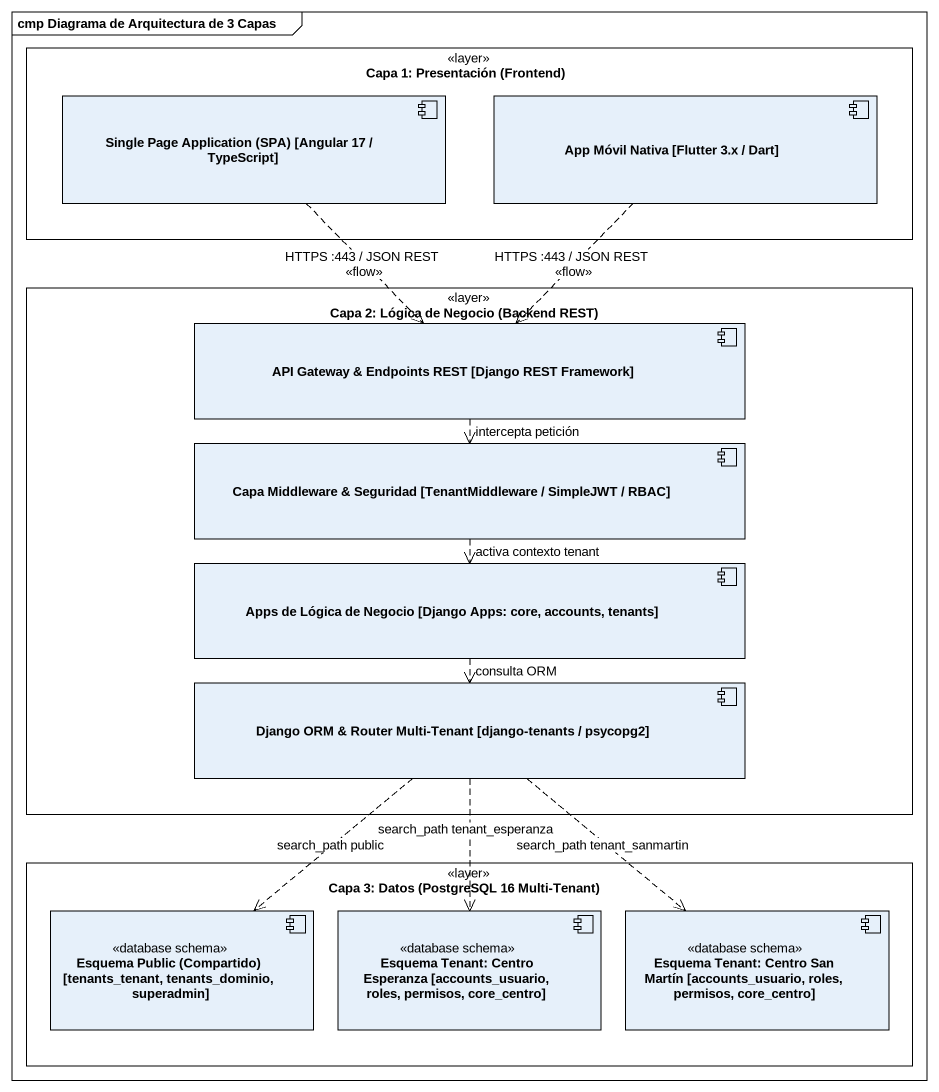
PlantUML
@startuml
mainframe cmp Diagrama de Arquitectura de 3 Capas
rectangle "Capa 1: Presentación (Frontend)" as Capa_1_Presentación_Frontend <<layer>> {
  component "Single Page Application (SPA) [Angular 17 / TypeScript]" as Single_Page_Application_SPA
  component "App Móvil Nativa [Flutter 3.x / Dart]" as App_Móvil_Nativa_Flutter_3
}
rectangle "Capa 2: Lógica de Negocio (Backend REST)" as Capa_2_Lógica_de_Negocio <<layer>> {
  component "API Gateway & Endpoints REST [Django REST Framework]" as API_Gateway_Endpoints_REST
  component "Capa Middleware & Seguridad [TenantMiddleware / SimpleJWT / RBAC]" as Capa_Middleware_Seguridad
  component "Apps de Lógica de Negocio [Django Apps: core, accounts, tenants]" as Apps_de_Lógica_de_Negocio
  component "Django ORM & Router Multi-Tenant [django-tenants / psycopg2]" as Django_ORM_Router_Multi
}
rectangle "Capa 3: Datos (PostgreSQL 16 Multi-Tenant)" as Capa_3_Datos_PostgreSQL_16 <<layer>> {
  component "Esquema Public (Compartido) [tenants_tenant, tenants_dominio, superadmin]" as Esquema_Public_Compartido <<database schema>>
  component "Esquema Tenant: Centro Esperanza [accounts_usuario, roles, permisos, core_centro]" as Esquema_Tenant_Centro <<database schema>>
  component "Esquema Tenant: Centro San Martín [accounts_usuario, roles, permisos, core_centro]" as Esquema_Tenant_Centro_San <<database schema>>
}
Single_Page_Application_SPA ..> API_Gateway_Endpoints_REST : HTTPS :443 / JSON REST\n<<flow>>
App_Móvil_Nativa_Flutter_3 ..> API_Gateway_Endpoints_REST : HTTPS :443 / JSON REST\n<<flow>>
API_Gateway_Endpoints_REST ..> Capa_Middleware_Seguridad : intercepta petición
Capa_Middleware_Seguridad ..> Apps_de_Lógica_de_Negocio : activa contexto tenant
Apps_de_Lógica_de_Negocio ..> Django_ORM_Router_Multi : consulta ORM
Django_ORM_Router_Multi ..> Esquema_Public_Compartido : search_path public
Django_ORM_Router_Multi ..> Esquema_Tenant_Centro : search_path tenant_esperanza
Django_ORM_Router_Multi ..> Esquema_Tenant_Centro_San : search_path tenant_sanmartin
@enduml
